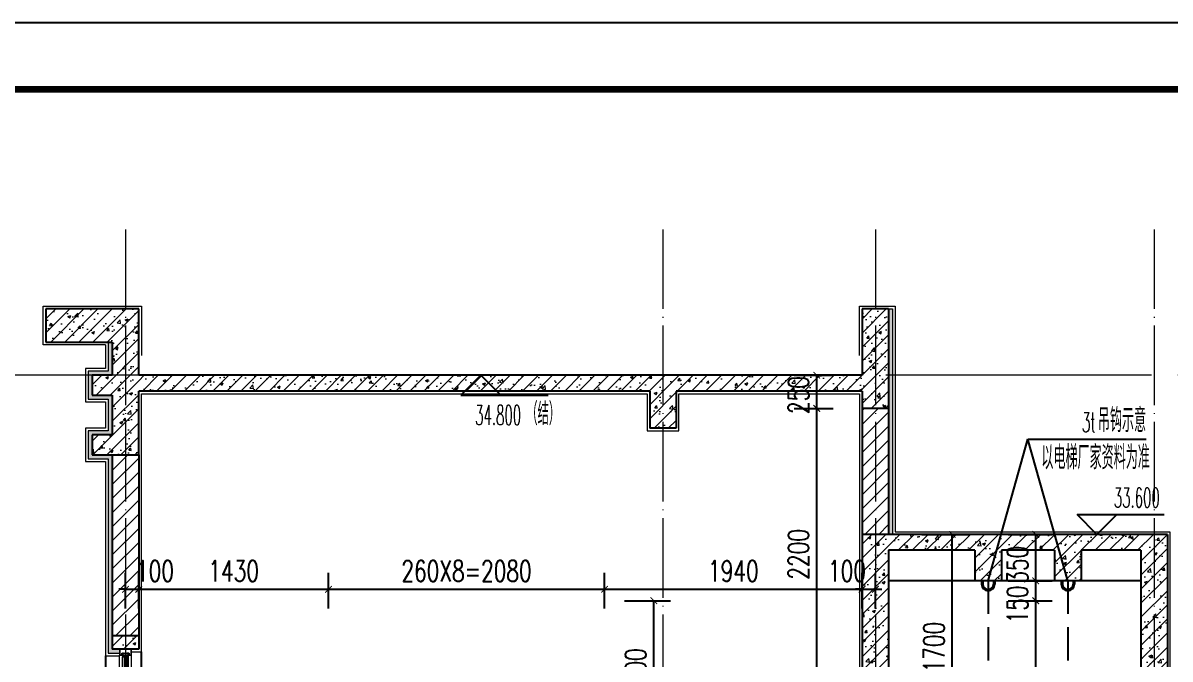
# Model space of a CAD drawing. Extents: x -668857 to 154266, y -275694 to 291306.
# Drawn here: x 44411 to 53054, y 221522 to 226318 of the extents above; entities that cross this region are included whole.
import ezdxf

# ---------------------------------------------------------------- set-up
doc = ezdxf.new("R2010")
doc.units = 0
doc.header["$LTSCALE"] = 1000
doc.linetypes.add('DASH', pattern=[0.35, 0.25, -0.1])
doc.linetypes.add('DOTE', pattern=[2.42, 2, -0.2, 0.02, -0.2])
doc.layers.get('0').update_dxf_attribs({"linetype": 'CONTINUOUS'})
doc.layers.get('DEFPOINTS').update_dxf_attribs({"linetype": 'CONTINUOUS'})
for name, color, linetype in [('-TK', 7, 'CONTINUOUS'), ('DIM_ELEV', 3, 'CONTINUOUS'), ('DIM_IDEN', 67, 'CONTINUOUS'), ('PUB_DIM', 3, 'CONTINUOUS'), ('PUB_TEXT', 2, 'CONTINUOUS'), ('WALL', 5, 'CONTINUOUS'), ('尺寸标注', 86, 'CONTINUOUS'), ('看线', 251, 'CONTINUOUS'), ('立面-看线', 251, 'CONTINUOUS'), ('设备', 253, 'CONTINUOUS')]:
    doc.layers.add(name, color=color, linetype=linetype)
for name, color, linetype, lineweight in [('DOTE', 19, 'DOTE', 9), ('PUB_HATCH', 8, 'CONTINUOUS', 9), ('S_WINDOW', 144, 'CONTINUOUS', 15), ('内粉刷', 37, 'CONTINUOUS', 9), ('细细', 250, 'CONTINUOUS', 0)]:
    doc.layers.add(name, color=color, linetype=linetype, lineweight=lineweight)
doc.styles.add('_TCH_DIM', font='SIMPLEX.shx', dxfattribs={"width": 0.7, "bigfont": 'GBCBIG.shx'})
doc.styles.add('_TCH_DIM_T3', font='SIMPLEX', dxfattribs={"width": 0.705882, "bigfont": 'GBCBIG'})
doc.styles.add('DIM_FONT_T3', font='SIMPLEX', dxfattribs={"width": 0.705882, "bigfont": 'GBCBIG'})
doc.dimstyles.new('_TCH_ARCH&&50', dxfattribs={"dimtxt": 157.5, "dimasz": 50, "dimexe": 125, "dimexo": 150, "dimgap": 58.75, "dimtad": 1, "dimdec": 0, "dimzin": 0, "dimdsep": 46, "dimtxsty": '_TCH_DIM_T3', "dimblk": 'ARCHTICK', "dimcen": 0.09, "dimclrt": 7, "dimazin": 0, "dimtfac": 1, "dimtdec": 0, "dimtix": 1, "dimtmove": 2, "dimatfit": 3, "dimldrblk": 'ARCHTICK', "dimfxl": 0, "dimtolj": 1, "dimtzin": 0, "dimarcsym": 0})
pattern_1 = [(315, (-218910.2607, -140541.0897), (-1.767766953, -1.767766953), []), (315, (-218909.0822, -140541.0897), (-1.767766953, -1.767766953), [])]
pattern_2 = [(315, (-218910.2607, -141979.3279), (-1.767766953, -1.767766953), []), (315, (-218909.0822, -141979.3279), (-1.767766953, -1.767766953), [])]
pattern_3 = [(45, (-912729.814, 298744.16), (-53.03303, 53.03303), [])]
pattern_4 = [(45, (-912729.814, 298690.31), (-53.0330086, 53.0330086), []), (50, (-912729.81, 298690.3), (215.178055, -18.82564), [22.5, -247.5]), (355, (-912729.81, 298690.3), (-41.6254, 225.65764), [18, -198]), (100.4514, (-912711.88, 298688.74), (173.552815, 206.831863), [19.122057, -210.342634]), (46.1842, (-912729.81, 298750.3), (320.172315, -49.655704), [33.75, -371.25]), (96.6356, (-912703.13, 298746.17), (280.39881, 292.23536), [28.68309, -315.5139]), (351.1842, (-912729.8, 298750.3), (280.39858, 292.23558), [27, -297]), (21, (-912699.81, 298735.3), (179.072116, -120.785667), [22.5, -247.5]), (326, (-912699.81, 298735.3), (72.9946, 217.545014), [18, -198]), (71.4514, (-912684.9, 298725.24), (252.06679, 96.75915), [19.122057, -210.342634]), (37.5, (-912729.81, 298690.31), (3.6479566, 99.868156), [0, -195.6, 0, -201, 0, -198.75]), (7.5, (-912729.81, 298690.31), (78.920861, 118.323514), [0, -114.6, 0, -191.1, 0, -75.75]), (327.5, (-912796.71, 298690.31), (160.146731, -6.7664615), [0, -75, 0, -234, 0, -310.5]), (317.5, (-912826.71, 298690.3), (174.95585, 30.031495), [0, -97.5, 0, -155.4, 0, -220.5])]

# ---------------------------------------------------------------- blocks, each defined once
blk = doc.blocks.new('A1')
blk.add_lwpolyline([(0, 59400), (0, 0), (84100, 0), (84100, 59400)], close=True)
at = {"const_width": 100}
blk.add_lwpolyline([(2500, 58400), (2500, 1000), (83100, 1000), (83100, 58400)], close=True, dxfattribs=at)
blk = doc.blocks.new('zrszerf')
at = {"layer": '细细'}
h = blk.add_hatch(dxfattribs=at)
h.set_pattern_fill('金属', color=256, style=0)
h.set_pattern_definition(pattern_1)
h.paths.add_polyline_path([(257694.9, 608543.3), (257714.9, 608543.3), (257714.9, 608556.8), (257764.9, 608556.8), (257764.9, 608543.3), (257784.9, 608543.3), (257784.9, 608588.3), (257694.9, 608588.3)])
h.paths.add_polyline_path([(257712.9, 608558.8), (257712.9, 608545.3), (257696.9, 608545.3), (257696.9, 608586.3), (257782.9, 608586.3), (257782.9, 608545.3), (257766.9, 608545.3), (257766.9, 608558.8)], flags=16)
h = blk.add_hatch(dxfattribs=at)
h.set_pattern_fill('金属', color=256, style=0)
h.set_pattern_definition(pattern_1)
h.paths.add_polyline_path([(257762.4, 608554.8), (257762.4, 608529.8), (257750.4, 608529.8), (257750.4, 608539.8), (257729.4, 608539.8), (257729.4, 608529.8), (257717.4, 608529.8), (257717.4, 608554.8)])
h.paths.add_polyline_path([(257719.4, 608552.8), (257719.4, 608531.8), (257727.4, 608531.8), (257727.4, 608541.8), (257752.4, 608541.8), (257752.4, 608531.8), (257760.4, 608531.8), (257760.4, 608552.8)], flags=16)
h = blk.add_hatch(color=256, dxfattribs=at)
edge = h.paths.add_edge_path()
edge.add_line((257735.4, 608539.8), (257735.4, 608527.8))
edge.add_arc((257739.9, 608519.5), 9.44, 61.51755, 118.48245, ccw=False)
edge.add_line((257744.4, 608527.8), (257744.4, 608539.8))
edge.add_arc((257739.9, 608548.1), 9.44, 241.51755, 298.48245, ccw=False)
h = blk.add_hatch(dxfattribs=at)
h.set_pattern_fill('金属', color=256, style=0)
h.set_pattern_definition(pattern_2)
h.paths.add_polyline_path([(257694.9, 607233.3), (257714.9, 607233.3), (257714.9, 607219.8), (257764.9, 607219.8), (257764.9, 607233.3), (257784.9, 607233.3), (257784.9, 607188.3), (257694.9, 607188.3)])
h.paths.add_polyline_path([(257712.9, 607217.8), (257712.9, 607231.3), (257696.9, 607231.3), (257696.9, 607190.3), (257782.9, 607190.3), (257782.9, 607231.3), (257766.9, 607231.3), (257766.9, 607217.8)], flags=16)
h = blk.add_hatch(dxfattribs=at)
h.set_pattern_fill('金属', color=256, style=0)
h.set_pattern_definition(pattern_2)
h.paths.add_polyline_path([(257762.4, 607221.8), (257762.4, 607246.8), (257750.4, 607246.8), (257750.4, 607236.8), (257729.4, 607236.8), (257729.4, 607246.8), (257717.4, 607246.8), (257717.4, 607221.8)])
h.paths.add_polyline_path([(257719.4, 607223.8), (257719.4, 607244.8), (257727.4, 607244.8), (257727.4, 607234.8), (257752.4, 607234.8), (257752.4, 607244.8), (257760.4, 607244.8), (257760.4, 607223.8)], flags=16)
h = blk.add_hatch(color=256, dxfattribs=at)
edge = h.paths.add_edge_path()
edge.add_line((257735.4, 607236.8), (257735.4, 607248.8))
edge.add_arc((257739.9, 607257.1), 9.44, 241.51755, 298.48245)
edge.add_line((257744.4, 607248.8), (257744.4, 607236.8))
edge.add_arc((257739.9, 607228.5), 9.44, 61.51755, 118.48245)
at = {"layer": 'S_WINDOW'}
for p, q in [((257694.9, 607233.3), (257694.9, 608543.3)), ((257717.4, 607246.8), (257717.4, 608529.8)), ((257762.4, 607246.8), (257762.4, 608529.8)), ((257784.9, 607233.3), (257784.9, 608543.3))]:
    blk.add_line(p, q, dxfattribs=at)
for points in [[(257784.9, 608588.3), (257784.9, 608543.3), (257764.9, 608543.3), (257764.9, 608556.8), (257714.9, 608556.8), (257714.9, 608543.3), (257694.9, 608543.3), (257694.9, 608588.3)], [(257782.9, 608586.3), (257782.9, 608545.3), (257766.9, 608545.3), (257766.9, 608558.8), (257712.9, 608558.8), (257712.9, 608545.3), (257696.9, 608545.3), (257696.9, 608586.3)], [(257762.4, 608554.8), (257762.4, 608529.8), (257750.4, 608529.8), (257750.4, 608539.8), (257729.4, 608539.8), (257729.4, 608529.8), (257717.4, 608529.8), (257717.4, 608554.8)], [(257760.4, 608552.8), (257760.4, 608531.8), (257752.4, 608531.8), (257752.4, 608541.8), (257727.4, 608541.8), (257727.4, 608531.8), (257719.4, 608531.8), (257719.4, 608552.8)], [(257784.9, 607188.3), (257784.9, 607233.3), (257764.9, 607233.3), (257764.9, 607219.8), (257714.9, 607219.8), (257714.9, 607233.3), (257694.9, 607233.3), (257694.9, 607188.3)], [(257782.9, 607190.3), (257782.9, 607231.3), (257766.9, 607231.3), (257766.9, 607217.8), (257712.9, 607217.8), (257712.9, 607231.3), (257696.9, 607231.3), (257696.9, 607190.3)], [(257762.4, 607221.8), (257762.4, 607246.8), (257750.4, 607246.8), (257750.4, 607236.8), (257729.4, 607236.8), (257729.4, 607246.8), (257717.4, 607246.8), (257717.4, 607221.8)], [(257760.4, 607223.8), (257760.4, 607244.8), (257752.4, 607244.8), (257752.4, 607234.8), (257727.4, 607234.8), (257727.4, 607244.8), (257719.4, 607244.8), (257719.4, 607223.8)]]:
    blk.add_lwpolyline(points, close=True, dxfattribs=at)
at = {"layer": '细细'}
for points in [[(257729.4, 608529.8), (257729.4, 607246.8)], [(257735.4, 607248.8), (257735.4, 608539.8)], [(257744.4, 607248.8), (257744.4, 608539.8)], [(257750.4, 608529.8), (257750.4, 607246.8)]]:
    blk.add_lwpolyline(points, dxfattribs=at)
for points in [[(257735.4, 608539.8), (257735.4, 608527.8, -0.253805), (257744.4, 608527.8), (257744.4, 608539.8, -0.253805)], [(257735.4, 607236.8), (257735.4, 607248.8, 0.253805), (257744.4, 607248.8), (257744.4, 607236.8, 0.253805)]]:
    blk.add_lwpolyline(points, format="xyb", close=True, dxfattribs=at)
blk = doc.blocks.new('_ArchTick')
at = {"color": 0, "linetype": 'ByBlock', "const_width": 0.15}
blk.add_lwpolyline([(-0.5, -0.5), (0.5, 0.5)], dxfattribs=at)
blk = doc.blocks.new('*D413')
at = {"layer": 'DEFPOINTS', "color": 0}
for p in [(48793.5, 221961.9), (49164.7, 221961.9), (48793.5, 220861.9)]:
    blk.add_point(p, dxfattribs=at)
at = {"layer": '尺寸标注', "color": 0, "lineweight": -2}
for p, q in [((48943.5, 221961.9), (49289.7, 221961.9)), ((49164.7, 220861.9), (49164.7, 221961.9)), ((48943.5, 220861.9), (49289.7, 220861.9))]:
    blk.add_line(p, q, dxfattribs=at)
at = {"layer": '尺寸标注', "color": 0, "lineweight": -2, "xscale": 50, "yscale": 50, "zscale": 50}
for p, rotation in [((49164.7, 221961.9), 90), ((49164.7, 220861.9), 270)]:
    blk.add_blockref('_ArchTick', p, dxfattribs=dict(at, rotation=rotation))
at = {"layer": '尺寸标注', "color": 7, "insert": (49027.2, 221411.9), "char_height": 157.5, "attachment_point": 5, "rotation": 90, "style": '_TCH_DIM_T3'}
blk.add_mtext('\\A1;1100', dxfattribs=at)
blk = doc.blocks.new('*D431')
at = {"layer": 'DEFPOINTS', "color": 0}
for p in [(50072.7, 223661.9), (50391.7, 223661.9), (50072.7, 223411.9)]:
    blk.add_point(p, dxfattribs=at)
at = {"layer": '尺寸标注', "color": 0, "lineweight": -2}
for p, q in [((50222.7, 223661.9), (50516.7, 223661.9)), ((50391.7, 223411.9), (50391.7, 223661.9)), ((50222.7, 223411.9), (50516.7, 223411.9))]:
    blk.add_line(p, q, dxfattribs=at)
at = {"layer": '尺寸标注', "color": 0, "lineweight": -2, "xscale": 50, "yscale": 50, "zscale": 50}
for p, rotation in [((50391.7, 223661.9), 90), ((50391.7, 223411.9), 270)]:
    blk.add_blockref('_ArchTick', p, dxfattribs=dict(at, rotation=rotation))
at = {"layer": '尺寸标注', "color": 7, "insert": (50254.2, 223512.5), "char_height": 157.5, "attachment_point": 5, "rotation": 90, "style": '_TCH_DIM_T3'}
blk.add_mtext('\\A1;250', dxfattribs=at)
blk = doc.blocks.new('*D432')
at = {"layer": 'DEFPOINTS', "color": 0}
for p in [(50072.7, 223411.9), (50391.7, 223411.9), (50072.7, 221211.9)]:
    blk.add_point(p, dxfattribs=at)
at = {"layer": '尺寸标注', "color": 0, "lineweight": -2}
for p, q in [((50222.7, 223411.9), (50516.7, 223411.9)), ((50391.7, 221211.9), (50391.7, 223411.9)), ((50222.7, 221211.9), (50516.7, 221211.9))]:
    blk.add_line(p, q, dxfattribs=at)
at = {"layer": '尺寸标注', "color": 0, "lineweight": -2, "xscale": 50, "yscale": 50, "zscale": 50}
for p, rotation in [((50391.7, 223411.9), 90), ((50391.7, 221211.9), 270)]:
    blk.add_blockref('_ArchTick', p, dxfattribs=dict(at, rotation=rotation))
at = {"layer": '尺寸标注', "color": 7, "insert": (50254.2, 222311.9), "char_height": 157.5, "attachment_point": 5, "rotation": 90, "style": '_TCH_DIM_T3'}
blk.add_mtext('\\A1;2200', dxfattribs=at)
blk = doc.blocks.new('*D445')
at = {"layer": 'DEFPOINTS', "color": 0}
for p in [(51033.5, 222461.9), (51413.1, 222461.9), (51033.5, 220761.9)]:
    blk.add_point(p, dxfattribs=at)
at = {"layer": 'PUB_DIM', "color": 0, "lineweight": -2}
for p, q in [((51183.5, 222461.9), (51538.1, 222461.9)), ((51413.1, 220761.9), (51413.1, 222461.9)), ((51183.5, 220761.9), (51538.1, 220761.9))]:
    blk.add_line(p, q, dxfattribs=at)
at = {"layer": 'PUB_DIM', "color": 0, "lineweight": -2, "xscale": 50, "yscale": 50, "zscale": 50}
for p, rotation in [((51413.1, 222461.9), 90), ((51413.1, 220761.9), 270)]:
    blk.add_blockref('_ArchTick', p, dxfattribs=dict(at, rotation=rotation))
at = {"layer": 'PUB_DIM', "color": 7, "insert": (51275.6, 221611.9), "char_height": 157.5, "attachment_point": 5, "rotation": 90, "style": '_TCH_DIM_T3'}
blk.add_mtext('\\A1;1700', dxfattribs=at)
blk = doc.blocks.new('*D446')
at = {"layer": 'DEFPOINTS', "color": 0}
for p in [(50833.5, 222048.1), (50733.4, 221752.2), (50833.5, 221752.2)]:
    blk.add_point(p, dxfattribs=at)
at = {"layer": '尺寸标注', "color": 0, "lineweight": -2}
for p, q in [((50733.4, 221902.2), (50733.4, 222173.1)), ((50833.5, 221902.2), (50833.5, 222173.1)), ((50733.4, 222048.1), (50683.4, 222048.1)), ((50733.4, 222048.1), (50833.5, 222048.1)), ((50833.5, 222048.1), (50883.5, 222048.1))]:
    blk.add_line(p, q, dxfattribs=at)
at = {"layer": '尺寸标注', "color": 0, "lineweight": -2, "xscale": 50, "yscale": 50, "zscale": 50}
blk.add_blockref('_ArchTick', (50733.4, 222048.1), dxfattribs=at)
at = {"layer": '尺寸标注', "color": 0, "lineweight": -2, "xscale": 50, "yscale": 50, "zscale": 50, "rotation": 180}
blk.add_blockref('_ArchTick', (50833.5, 222048.1), dxfattribs=at)
at = {"layer": '尺寸标注', "color": 7, "insert": (50619.7, 222185.6), "char_height": 157.5, "attachment_point": 5, "style": '_TCH_DIM_T3'}
blk.add_mtext('\\A1;100', dxfattribs=at)
blk = doc.blocks.new('*D447')
at = {"layer": 'DEFPOINTS', "color": 0}
for p in [(50733.4, 222048.1), (48793.6, 221752.2), (50733.4, 221752.2)]:
    blk.add_point(p, dxfattribs=at)
at = {"layer": '尺寸标注', "color": 0, "lineweight": -2}
for p, q in [((48793.6, 221902.2), (48793.6, 222173.1)), ((50733.4, 221902.2), (50733.4, 222173.1)), ((48793.6, 222048.1), (50733.4, 222048.1))]:
    blk.add_line(p, q, dxfattribs=at)
at = {"layer": '尺寸标注', "color": 0, "lineweight": -2, "xscale": 50, "yscale": 50, "zscale": 50, "rotation": 180}
blk.add_blockref('_ArchTick', (48793.6, 222048.1), dxfattribs=at)
at = {"layer": '尺寸标注', "color": 0, "lineweight": -2, "xscale": 50, "yscale": 50, "zscale": 50}
blk.add_blockref('_ArchTick', (50733.4, 222048.1), dxfattribs=at)
at = {"layer": '尺寸标注', "color": 7, "insert": (49763.5, 222185.6), "char_height": 157.5, "attachment_point": 5, "style": '_TCH_DIM_T3'}
blk.add_mtext('\\A1;1940', dxfattribs=at)
blk = doc.blocks.new('*D448')
at = {"layer": 'DEFPOINTS', "color": 0}
for p in [(48793.6, 222048.1), (46713.6, 221752.2), (48793.6, 221752.2)]:
    blk.add_point(p, dxfattribs=at)
at = {"layer": '尺寸标注', "color": 0, "lineweight": -2}
for p, q in [((46713.6, 221902.2), (46713.6, 222173.1)), ((48793.6, 221902.2), (48793.6, 222173.1)), ((46713.6, 222048.1), (48793.6, 222048.1))]:
    blk.add_line(p, q, dxfattribs=at)
at = {"layer": '尺寸标注', "color": 0, "lineweight": -2, "xscale": 50, "yscale": 50, "zscale": 50, "rotation": 180}
blk.add_blockref('_ArchTick', (46713.6, 222048.1), dxfattribs=at)
at = {"layer": '尺寸标注', "color": 0, "lineweight": -2, "xscale": 50, "yscale": 50, "zscale": 50}
blk.add_blockref('_ArchTick', (48793.6, 222048.1), dxfattribs=at)
at = {"layer": '尺寸标注', "color": 7, "insert": (47753.6, 222185.6), "char_height": 157.5, "attachment_point": 5, "style": '_TCH_DIM_T3'}
blk.add_mtext('\\A1;260X8=2080', dxfattribs=at)
blk = doc.blocks.new('*D449')
at = {"layer": 'DEFPOINTS', "color": 0}
for p in [(46713.6, 222048.1), (45283.5, 221752.2), (46713.6, 221752.2)]:
    blk.add_point(p, dxfattribs=at)
at = {"layer": '尺寸标注', "color": 0, "lineweight": -2}
for p, q in [((45283.5, 221902.2), (45283.5, 222173.1)), ((46713.6, 221902.2), (46713.6, 222173.1)), ((45283.5, 222048.1), (46713.6, 222048.1))]:
    blk.add_line(p, q, dxfattribs=at)
at = {"layer": '尺寸标注', "color": 0, "lineweight": -2, "xscale": 50, "yscale": 50, "zscale": 50, "rotation": 180}
blk.add_blockref('_ArchTick', (45283.5, 222048.1), dxfattribs=at)
at = {"layer": '尺寸标注', "color": 0, "lineweight": -2, "xscale": 50, "yscale": 50, "zscale": 50}
blk.add_blockref('_ArchTick', (46713.6, 222048.1), dxfattribs=at)
at = {"layer": '尺寸标注', "color": 7, "insert": (45998.5, 222185.6), "char_height": 157.5, "attachment_point": 5, "style": '_TCH_DIM_T3'}
blk.add_mtext('\\A1;1430', dxfattribs=at)
blk = doc.blocks.new('*D450')
at = {"layer": 'DEFPOINTS', "color": 0}
for p in [(45283.5, 222048.1), (45183.5, 221752.2), (45283.5, 221752.2)]:
    blk.add_point(p, dxfattribs=at)
at = {"layer": '尺寸标注', "color": 0, "lineweight": -2}
for p, q in [((45183.5, 221902.2), (45183.5, 222173.1)), ((45283.5, 221902.2), (45283.5, 222173.1)), ((45183.5, 222048.1), (45133.5, 222048.1)), ((45183.5, 222048.1), (45283.5, 222048.1)), ((45283.5, 222048.1), (45333.5, 222048.1))]:
    blk.add_line(p, q, dxfattribs=at)
at = {"layer": '尺寸标注', "color": 0, "lineweight": -2, "xscale": 50, "yscale": 50, "zscale": 50}
blk.add_blockref('_ArchTick', (45183.5, 222048.1), dxfattribs=at)
at = {"layer": '尺寸标注', "color": 0, "lineweight": -2, "xscale": 50, "yscale": 50, "zscale": 50, "rotation": 180}
blk.add_blockref('_ArchTick', (45283.5, 222048.1), dxfattribs=at)
at = {"layer": '尺寸标注', "color": 7, "insert": (45405.7, 222185.6), "char_height": 157.5, "attachment_point": 5, "style": '_TCH_DIM_T3'}
blk.add_mtext('\\A1;100', dxfattribs=at)
blk = doc.blocks.new('*D453')
at = {"layer": 'DEFPOINTS', "color": 0}
for p in [(51683.5, 221961.9), (52041.9, 221961.9), (51683.5, 217861.9)]:
    blk.add_point(p, dxfattribs=at)
at = {"layer": 'PUB_DIM', "color": 0, "lineweight": -2}
for p, q in [((51833.5, 221961.9), (52166.9, 221961.9)), ((52041.9, 217861.9), (52041.9, 221961.9)), ((51833.5, 217861.9), (52166.9, 217861.9))]:
    blk.add_line(p, q, dxfattribs=at)
at = {"layer": 'PUB_DIM', "color": 0, "lineweight": -2, "xscale": 50, "yscale": 50, "zscale": 50}
for p, rotation in [((52041.9, 221961.9), 90), ((52041.9, 217861.9), 270)]:
    blk.add_blockref('_ArchTick', p, dxfattribs=dict(at, rotation=rotation))
at = {"layer": 'PUB_DIM', "color": 7, "insert": (51904.4, 219911.9), "char_height": 157.5, "attachment_point": 5, "rotation": 90, "style": '_TCH_DIM_T3'}
blk.add_mtext('\\A1;4100', dxfattribs=at)
blk = doc.blocks.new('*D454')
at = {"layer": 'DEFPOINTS', "color": 0}
for p in [(51683.5, 222111.9), (52041.9, 222111.9), (51683.5, 221961.9)]:
    blk.add_point(p, dxfattribs=at)
at = {"layer": 'PUB_DIM', "color": 0, "lineweight": -2}
for p, q in [((51833.5, 222111.9), (52166.9, 222111.9)), ((52041.9, 221961.9), (52041.9, 222111.9)), ((51833.5, 221961.9), (52166.9, 221961.9))]:
    blk.add_line(p, q, dxfattribs=at)
at = {"layer": 'PUB_DIM', "color": 0, "lineweight": -2, "xscale": 50, "yscale": 50, "zscale": 50}
for p, rotation in [((52041.9, 222111.9), 90), ((52041.9, 221961.9), 270)]:
    blk.add_blockref('_ArchTick', p, dxfattribs=dict(at, rotation=rotation))
at = {"layer": 'PUB_DIM', "color": 7, "insert": (51904.4, 221933.7), "char_height": 157.5, "attachment_point": 5, "rotation": 90, "style": '_TCH_DIM_T3'}
blk.add_mtext('\\A1;150', dxfattribs=at)
blk = doc.blocks.new('*D455')
at = {"layer": 'DEFPOINTS', "color": 0}
for p in [(51683.5, 222461.9), (52041.9, 222461.9), (51683.5, 222111.9)]:
    blk.add_point(p, dxfattribs=at)
at = {"layer": 'PUB_DIM', "color": 0, "lineweight": -2}
for p, q in [((51833.5, 222461.9), (52166.9, 222461.9)), ((52041.9, 222111.9), (52041.9, 222461.9)), ((51833.5, 222111.9), (52166.9, 222111.9))]:
    blk.add_line(p, q, dxfattribs=at)
at = {"layer": 'PUB_DIM', "color": 0, "lineweight": -2, "xscale": 50, "yscale": 50, "zscale": 50}
for p, rotation in [((52041.9, 222461.9), 90), ((52041.9, 222111.9), 270)]:
    blk.add_blockref('_ArchTick', p, dxfattribs=dict(at, rotation=rotation))
at = {"layer": 'PUB_DIM', "color": 7, "insert": (51904.4, 222233), "char_height": 157.5, "attachment_point": 5, "rotation": 90, "style": '_TCH_DIM_T3'}
blk.add_mtext('\\A1;350', dxfattribs=at)

msp = doc.modelspace()

# ---------------------------------------------------------------- hatches: boundary and pattern name
at = {"layer": 'PUB_HATCH'}
h = msp.add_hatch(dxfattribs=at)
h.set_pattern_fill('钢筋混凝土', color=256, scale=30, style=0)
h.set_pattern_definition(pattern_4)
h.paths.add_polyline_path([(45283.5, 223061.89), (45283.5, 224161.89), (44583.5, 224161.89), (44583.5, 223911.89), (45083.5, 223911.89), (45083.5, 223661.89), (44933.5, 223661.89), (44933.5, 223511.89), (45083.5, 223511.89), (45083.5, 223211.89), (44933.5, 223211.89), (44933.5, 223061.89)])
h = msp.add_hatch(dxfattribs=at)
h.set_pattern_fill('钢筋混凝土', color=256, scale=30, style=0)
h.set_pattern_definition(pattern_4)
h.paths.add_polyline_path([(50733.5, 224161.89), (50733.52, 223661.89), (50800.18, 223621.89), (50933.52, 223661.89), (50933.5, 224161.89)])
h = msp.add_hatch(dxfattribs=at)
h.set_pattern_fill('钢筋混凝土', color=256, scale=30, style=0)
h.set_pattern_definition(pattern_4)
h.paths.add_polyline_path([(45283.5, 223661.89), (45283.5, 223541.89), (49133.5, 223541.89), (49233.5, 223581.89), (49233.5, 223661.89)])
h = msp.add_hatch(dxfattribs=at)
h.set_pattern_fill('钢筋混凝土', color=256, scale=30, style=0)
h.set_pattern_definition(pattern_4)
h.paths.add_polyline_path([(50800.18, 223621.89), (50733.52, 223661.89), (49233.5, 223661.89), (49233.5, 223581.89), (49333.5, 223541.89), (50733.52, 223541.89)])
h = msp.add_hatch(dxfattribs=at)
h.set_pattern_fill('钢筋混凝土', color=256, scale=30, style=0)
h.set_pattern_definition(pattern_4)
h.paths.add_polyline_path([(50800.18, 223621.89), (50733.52, 223541.89), (50733.53, 223411.89), (50933.53, 223411.9), (50933.52, 223661.89)])
h = msp.add_hatch(dxfattribs=at)
h.set_pattern_fill('钢筋混凝土', color=256, scale=30, style=0)
h.set_pattern_definition(pattern_4)
h.paths.add_polyline_path([(49233.5, 223581.89), (49133.5, 223541.89), (49133.5, 223261.89), (49333.5, 223261.89), (49333.5, 223541.89)])
h = msp.add_hatch(dxfattribs=at)
h.set_pattern_fill('普通砖', color=256, scale=30, style=0)
h.set_pattern_definition(pattern_3)
h.paths.add_polyline_path([(50933.53, 223411.89), (50733.53, 223411.9), (50733.52, 222461.89), (50933.52, 222461.89)])
h = msp.add_hatch(dxfattribs=at)
h.set_pattern_fill('普通砖', color=256, scale=30, style=0)
h.set_pattern_definition(pattern_3)
h.paths.add_polyline_path([(45283.5, 223061.89), (45183.46, 223061.89), (45083.54, 223061.89), (45083.55, 221696.91), (45283.55, 221696.91), (45283.54, 223061.89)])
h = msp.add_hatch(dxfattribs=at)
h.set_pattern_fill('钢筋混凝土', color=256, scale=30, style=0)
h.set_pattern_definition(pattern_4)
h.paths.add_polyline_path([(50933.51, 222341.89), (50733.52, 222461.89), (50733.44, 220711.91), (50800.15, 220712), (50933.44, 220711.9)])
h = msp.add_hatch(dxfattribs=at)
h.set_pattern_fill('钢筋混凝土', color=256, scale=30, style=0)
h.set_pattern_definition(pattern_4)
h.paths.add_polyline_path([(51683.48, 222381.89), (51683.48, 222461.89), (50733.52, 222461.89), (50933.51, 222341.89), (51583.48, 222341.89)])
h = msp.add_hatch(dxfattribs=at)
h.set_pattern_fill('钢筋混凝土', color=256, scale=30, style=0)
h.set_pattern_definition(pattern_4)
h.paths.add_polyline_path([(52283.46, 222381.89), (52283.46, 222461.89), (51683.48, 222461.89), (51683.48, 222381.89), (51783.48, 222341.89), (52183.46, 222341.89)])
h = msp.add_hatch(dxfattribs=at)
h.set_pattern_fill('钢筋混凝土', color=256, scale=30, style=0)
h.set_pattern_definition(pattern_4)
h.paths.add_polyline_path([(52833.5, 222341.89), (53033.5, 222461.89), (52283.46, 222461.89), (52283.46, 222381.89), (52383.46, 222341.89)])
h = msp.add_hatch(dxfattribs=at)
h.set_pattern_fill('钢筋混凝土', color=256, scale=30, style=0)
h.set_pattern_definition(pattern_4)
h.paths.add_polyline_path([(53033.5, 222461.89), (52833.5, 222341.89), (52833.5, 220761.89), (52966.83, 220721.89), (53033.5, 220761.89)])
h = msp.add_hatch(dxfattribs=at)
h.set_pattern_fill('钢筋混凝土', color=256, scale=30, style=0)
h.set_pattern_definition(pattern_4)
h.paths.add_polyline_path([(51683.48, 222381.89), (51583.48, 222341.89), (51583.48, 222111.89), (51783.48, 222111.89), (51783.48, 222341.89)])
h = msp.add_hatch(dxfattribs=at)
h.set_pattern_fill('钢筋混凝土', color=256, scale=30, style=0)
h.set_pattern_definition(pattern_4)
h.paths.add_polyline_path([(52283.46, 222381.89), (52183.46, 222341.89), (52183.46, 222111.89), (52383.46, 222111.89), (52383.46, 222341.89)])
h = msp.add_hatch(dxfattribs=at)
h.set_pattern_fill('钢筋混凝土', color=256, scale=30, style=0)
h.set_pattern_definition(pattern_4)
h.paths.add_polyline_path([(45083.49, 221696.91), (45083.49, 221596.91), (45283.49, 221596.91), (45283.49, 221696.91)])
at = {"layer": '立面-看线'}
h = msp.add_hatch(dxfattribs=at)
h.set_pattern_fill('HONEY', color=256, scale=7)
h.set_pattern_definition([(0, (-760089.743, -162215.058), (16.66875, 9.623705), [11.1125, -22.225]), (120, (-760089.743, -162215.058), (-16.66874801, 9.62370845), [11.1125, -22.225]), (60, (-760089.743, -162215.058), (1.99e-06, 19.24741345), [-22.225, 11.1125])])
h.paths.add_polyline_path([(50963.5, 224131.89), (50963.5, 224161.89), (50933.5, 224161.89), (50933.5, 222461.89), (50963.5, 222461.89), (50963.5, 224131.89)])
h = msp.add_hatch(dxfattribs=at)
h.set_pattern_fill('HONEY', color=256, scale=7)
h.set_pattern_definition([(0, (-765969.684, -164735.045), (16.66875, 9.623705), [11.1125, -22.225]), (120, (-765969.684, -164735.045), (-16.66874801, 9.62370845), [11.1125, -22.225]), (60, (-765969.684, -164735.045), (1.99e-06, 19.24741345), [-22.225, 11.1125])])
h.paths.add_polyline_path([(45083.56, 223061.89), (44933.5, 223061.89), (44933.5, 223211.89), (45083.56, 223211.89), (45083.56, 223511.89), (44933.5, 223511.89), (44933.5, 223661.89), (45083.56, 223661.89), (45083.56, 223911.89), (45053.5, 223911.89), (45053.5, 223691.89), (44903.5, 223691.89), (44903.5, 223481.89), (45053.5, 223481.89), (45053.5, 223241.89), (44903.5, 223241.89), (44903.5, 223031.89), (45053.5, 223031.89), (45053.56, 221566.91), (45138.56, 221566.91), (45138.56, 221596.91), (45083.56, 221596.91)])

# ---------------------------------------------------------------- linework, layer by layer
at = {"layer": 'DIM_ELEV', "color": 3}
for p, q in [((47861.4, 223661.89), (47711.4, 223511.89)), ((47861.4, 223661.89), (48011.4, 223511.89)), ((47711.4, 223511.89), (48367.4, 223511.89))]:
    msp.add_line(p, q, dxfattribs=at)
at = {"layer": 'DIM_ELEV'}
for p, q in [((52503.22, 222461.88), (52353.22, 222611.88)), ((52353.22, 222611.88), (53009.22, 222611.88)), ((52503.22, 222461.88), (52653.22, 222611.88))]:
    msp.add_line(p, q, dxfattribs=at)
at = {"layer": 'DIM_IDEN'}
for p, q in [((51683.48, 222111.89), (51983.63, 223180.39)), ((52283.79, 222111.89), (51983.63, 223180.39)), ((51983.63, 223180.39), (52874.13, 223180.39))]:
    msp.add_line(p, q, dxfattribs=at)
at = {"layer": 'DOTE', "linetype": 'DOTE', "ltscale": 0.3}
for p, q in [((45183.5, 224761.89), (45183.52, 200184.89)), ((49233.5, 224761.89), (49233.52, 200184.89)), ((50833.5, 224761.89), (50833.52, 200184.89)), ((52933.5, 224761.89), (52933.52, 200184.89))]:
    msp.add_line(p, q, dxfattribs=at)
at = {"layer": 'DOTE', "linetype": 'DOTE'}
msp.add_line((55333.56, 223661.89), (39856.5, 223661.89), dxfattribs=at)
at = {"layer": 'PUB_HATCH', "color": 215}
for points in [[(50933.5, 224161.89), (50963.5, 224161.89), (50963.5, 222461.89)], [(45053.5, 223911.89), (45053.5, 223691.89), (44903.5, 223691.89), (44903.5, 223481.89), (45053.5, 223481.89), (45053.5, 223241.89), (44903.5, 223241.89), (44903.5, 223031.89), (45053.5, 223031.89), (45053.56, 221566.9), (45138.49, 221566.93)]]:
    msp.add_lwpolyline(points, dxfattribs=at)
at = {"layer": 'WALL'}
for p, q in [((45283.5, 224161.89), (44583.5, 224161.89)), ((44583.5, 224161.89), (44583.5, 223911.89)), ((45283.5, 223661.89), (45283.5, 224161.89)), ((50733.5, 224161.89), (50733.52, 223661.89)), ((50933.5, 224161.89), (50733.5, 224161.89)), ((50933.5, 224161.89), (50933.52, 223661.89)), ((44583.5, 223911.89), (45083.5, 223911.89)), ((45083.5, 223911.89), (45083.5, 223661.89)), ((45083.5, 223661.89), (44933.5, 223661.89)), ((44933.5, 223661.89), (44933.5, 223511.89)), ((49233.5, 223661.89), (45283.5, 223661.89)), ((50733.52, 223661.89), (49233.5, 223661.89)), ((50933.52, 223661.89), (50933.53, 223411.9)), ((44933.5, 223511.89), (45083.5, 223511.89)), ((45083.5, 223511.89), (45083.5, 223211.89)), ((45283.5, 223061.89), (45283.5, 223541.89)), ((49133.5, 223541.89), (45283.5, 223541.89)), ((49133.5, 223541.89), (49133.5, 223261.89)), ((50733.52, 223541.89), (49333.5, 223541.89)), ((49333.5, 223541.89), (49333.5, 223261.89)), ((50733.52, 223541.89), (50733.53, 223411.89)), ((50733.53, 223411.9), (50733.52, 222461.89)), ((50933.53, 223411.9), (50733.53, 223411.89)), ((50933.53, 223411.89), (50933.52, 222461.89)), ((49333.5, 223261.89), (49133.5, 223261.89)), ((45083.5, 223211.89), (44933.5, 223211.89)), ((44933.5, 223211.89), (44933.5, 223061.89)), ((44933.5, 223061.89), (45283.5, 223061.89)), ((45083.54, 223061.89), (45083.55, 221696.91)), ((45283.54, 223061.89), (45283.5, 223061.89)), ((45283.54, 223061.89), (45283.55, 221696.91)), ((50733.52, 222461.89), (50733.44, 220711.91)), ((51683.48, 222461.89), (50733.52, 222461.89)), ((52283.46, 222461.89), (51683.48, 222461.89)), ((53033.5, 222461.89), (52283.46, 222461.89)), ((53033.5, 222461.89), (53033.5, 220761.89)), ((50933.51, 222341.89), (50933.44, 220711.9)), ((51583.48, 222341.89), (50933.51, 222341.89)), ((51583.48, 222341.89), (51583.48, 222111.89)), ((51783.48, 222341.89), (51783.48, 222111.89)), ((52183.46, 222341.89), (51783.48, 222341.89)), ((52183.46, 222341.89), (52183.46, 222111.89)), ((52833.5, 222341.89), (52383.46, 222341.89)), ((52383.46, 222341.89), (52383.46, 222111.89)), ((52833.5, 222341.89), (52833.5, 220761.89)), ((51783.48, 222111.89), (51583.48, 222111.89)), ((52383.46, 222111.89), (52183.46, 222111.89)), ((45083.49, 221696.91), (45083.49, 221596.91)), ((45283.49, 221696.91), (45083.49, 221696.91)), ((45283.49, 221696.91), (45283.49, 221596.91)), ((45283.49, 221596.91), (45083.49, 221596.91))]:
    msp.add_line(p, q, dxfattribs=at)
at = {"layer": '内粉刷'}
for points in [[(45033.5, 223891.89), (44563.5, 223891.89), (44563.5, 224181.89), (45303.5, 224181.89), (45303.5, 223811.88)], [(50713.51, 223811.88), (50713.5, 224181.88), (50983.5, 224181.9), (50983.5, 222481.89)], [(45033.5, 223891.89), (45033.5, 223711.89), (44883.5, 223711.89), (44883.5, 223461.89), (45033.5, 223461.89), (45033.5, 223261.89), (44883.5, 223261.89), (44883.5, 223011.89), (45033.5, 223011.89), (45033.56, 221546.89), (45138.49, 221546.93)], [(45228.47, 221576.93), (45303.56, 221576.9), (45303.5, 223521.89), (49113.5, 223521.89)], [(49113.5, 223521.89), (49113.5, 223241.89), (49353.5, 223241.89), (49353.5, 223521.89)], [(49353.5, 223521.89), (50713.52, 223521.89), (50713.5, 220746.89)], [(50983.5, 222481.89), (53053.5, 222481.89), (53053.49, 220911.88)]]:
    msp.add_lwpolyline(points, dxfattribs=at)
at = {"layer": '看线'}
for p, q in [((52833.5, 222111.89), (50933.5, 222111.92)), ((45033.47, 221547.06), (45033.47, 220247.06)), ((45303.47, 220217.06), (45303.47, 221577.06))]:
    msp.add_line(p, q, dxfattribs=at)
at = {"layer": '设备', "color": 206}
for p, q in [((51633.48, 222111.89), (51633.48, 222086.3)), ((51643.48, 222111.89), (51643.48, 222086.3)), ((51723.48, 222111.89), (51723.48, 222086.3)), ((51733.48, 222111.89), (51733.48, 222086.3)), ((52233.46, 222111.89), (52233.46, 222086.3)), ((52243.46, 222111.89), (52243.46, 222086.3)), ((52323.46, 222111.89), (52323.46, 222086.3)), ((52333.46, 222111.89), (52333.46, 222086.3))]:
    msp.add_line(p, q, dxfattribs=at)
at = {"layer": '设备', "color": 206, "linetype": 'DASH'}
for p, q in [((51683.48, 222111.89), (51683.48, 204811.89)), ((52283.79, 222111.9), (52283.56, 204811.89))]:
    msp.add_line(p, q, dxfattribs=at)
at = {"layer": '设备', "color": 206}
for centre, radius in [((51683.48, 222086.3), 50), ((51683.48, 222086.3), 40), ((52283.46, 222086.3), 50), ((52283.46, 222086.3), 40)]:
    msp.add_arc(centre, radius, 180.000013, 0.000013, dxfattribs=at)

# ---------------------------------------------------------------- block references
at = {"layer": '-TK', "xscale": 0.5, "yscale": 0.5, "zscale": 0.5}
msp.add_blockref('A1', (19740.9, 196618.49), dxfattribs=at)
at = {"xscale": -1}
msp.add_blockref('zrszerf', (302923.4, -386991.26), dxfattribs=at)

# ---------------------------------------------------------------- texts
at = {"layer": 'DIM_ELEV', "color": 7, "style": '_TCH_DIM'}
for s, height, width, p in [('34.800', 148.75, 0.494118, (47818.3, 223286.84)), ('（结）', 168.794, 0.7, (48203.3, 223286.84))]:
    msp.add_text(s, height=height, dxfattribs=dict(at, width=width)).set_placement(p)
at = {"layer": 'PUB_TEXT'}
for s, height, style, width, p in [('吊钩示意', 178.723, 'DIM_FONT_T3', 0.705882, (52510.18, 223232.89)), ('3t', 148.75, 'DIM_FONT_T3', 0.49827, (52390.18, 223232.89)), ('以电梯厂家资料为准', 178.723, 'DIM_FONT_T3', 0.705882, (52084.4, 222952.89)), ('33.600', 148.75, '_TCH_DIM', 0.494118, (52630.22, 222664.38))]:
    msp.add_text(s, height=height, dxfattribs=dict(at, style=style, width=width)).set_placement(p)

# ---------------------------------------------------------------- dimensions: what is measured, and where the dimension line sits
at = {"layer": 'PUB_DIM'}
for p1, p2, distance, picture, middle in [((51033.54, 220761.89), (51033.54, 222461.89), -379.54, '*D445', (51275.58, 221611.89)), ((51683.48, 217861.89), (51683.48, 221961.89), -358.41, '*D453', (51904.39, 219911.89))]:
    dim = msp.add_aligned_dim(p1=p1, p2=p2, distance=distance, dimstyle='_TCH_ARCH&&50', dxfattribs=at)
    dim.commit()
    dim.dimension.update_dxf_attribs({"geometry": picture, "text_midpoint": middle})
for base, p1, p2, picture, middle in [((52041.89, 222461.89), (51683.48, 222111.89), (51683.48, 222461.89), '*D455', (51904.39, 222232.98)), ((52041.89, 222111.89), (51683.48, 221961.89), (51683.48, 222111.89), '*D454', (51904.39, 221933.7))]:
    dim = msp.add_linear_dim(base=base, p1=p1, p2=p2, angle=90, dimstyle='_TCH_ARCH&&50', dxfattribs=at)
    dim.commit()
    dim.dimension.update_dxf_attribs({"geometry": picture, "text_midpoint": middle, "dimtype": 161})
at = {"layer": '尺寸标注', "color": 106}
for base, p1, p2, angle, picture, middle in [((50391.66, 223661.89), (50072.73, 223411.89), (50072.73, 223661.89), 90, '*D431', (50254.16, 223512.48)), ((45283.48, 222048.08), (45183.5, 221752.22), (45283.48, 221752.22), 0, '*D450', (45405.72, 222185.58)), ((50833.5, 222048.08), (50733.45, 221752.22), (50833.5, 221752.22), 0, '*D446', (50619.68, 222185.58))]:
    dim = msp.add_linear_dim(base=base, p1=p1, p2=p2, angle=angle, dimstyle='_TCH_ARCH&&50', dxfattribs=at)
    dim.commit()
    dim.dimension.update_dxf_attribs({"geometry": picture, "text_midpoint": middle, "dimtype": 161})
for p1, p2, distance, picture, middle in [((50072.73, 221211.86), (50072.73, 223411.89), -318.93, '*D432', (50254.16, 222311.88)), ((45283.48, 221752.22), (46713.62, 221752.22), 295.86, '*D449', (45998.55, 222185.58)), ((48793.62, 221752.22), (50733.45, 221752.22), 295.86, '*D447', (49763.53, 222185.58)), ((48793.51, 220861.88), (48793.51, 221961.88), -371.15, '*D413', (49027.16, 221411.88))]:
    dim = msp.add_aligned_dim(p1=p1, p2=p2, distance=distance, dimstyle='_TCH_ARCH&&50', dxfattribs=at)
    dim.commit()
    dim.dimension.update_dxf_attribs({"geometry": picture, "text_midpoint": middle})
dim = msp.add_aligned_dim(p1=(46713.62, 221752.22), p2=(48793.62, 221752.22), distance=295.86, text='260X8=2080', dimstyle='_TCH_ARCH&&50', dxfattribs=at)
dim.commit()
dim.dimension.update_dxf_attribs({"geometry": '*D448', "text_midpoint": (47753.62, 222185.58)})

doc.saveas('drawing.dxf')
